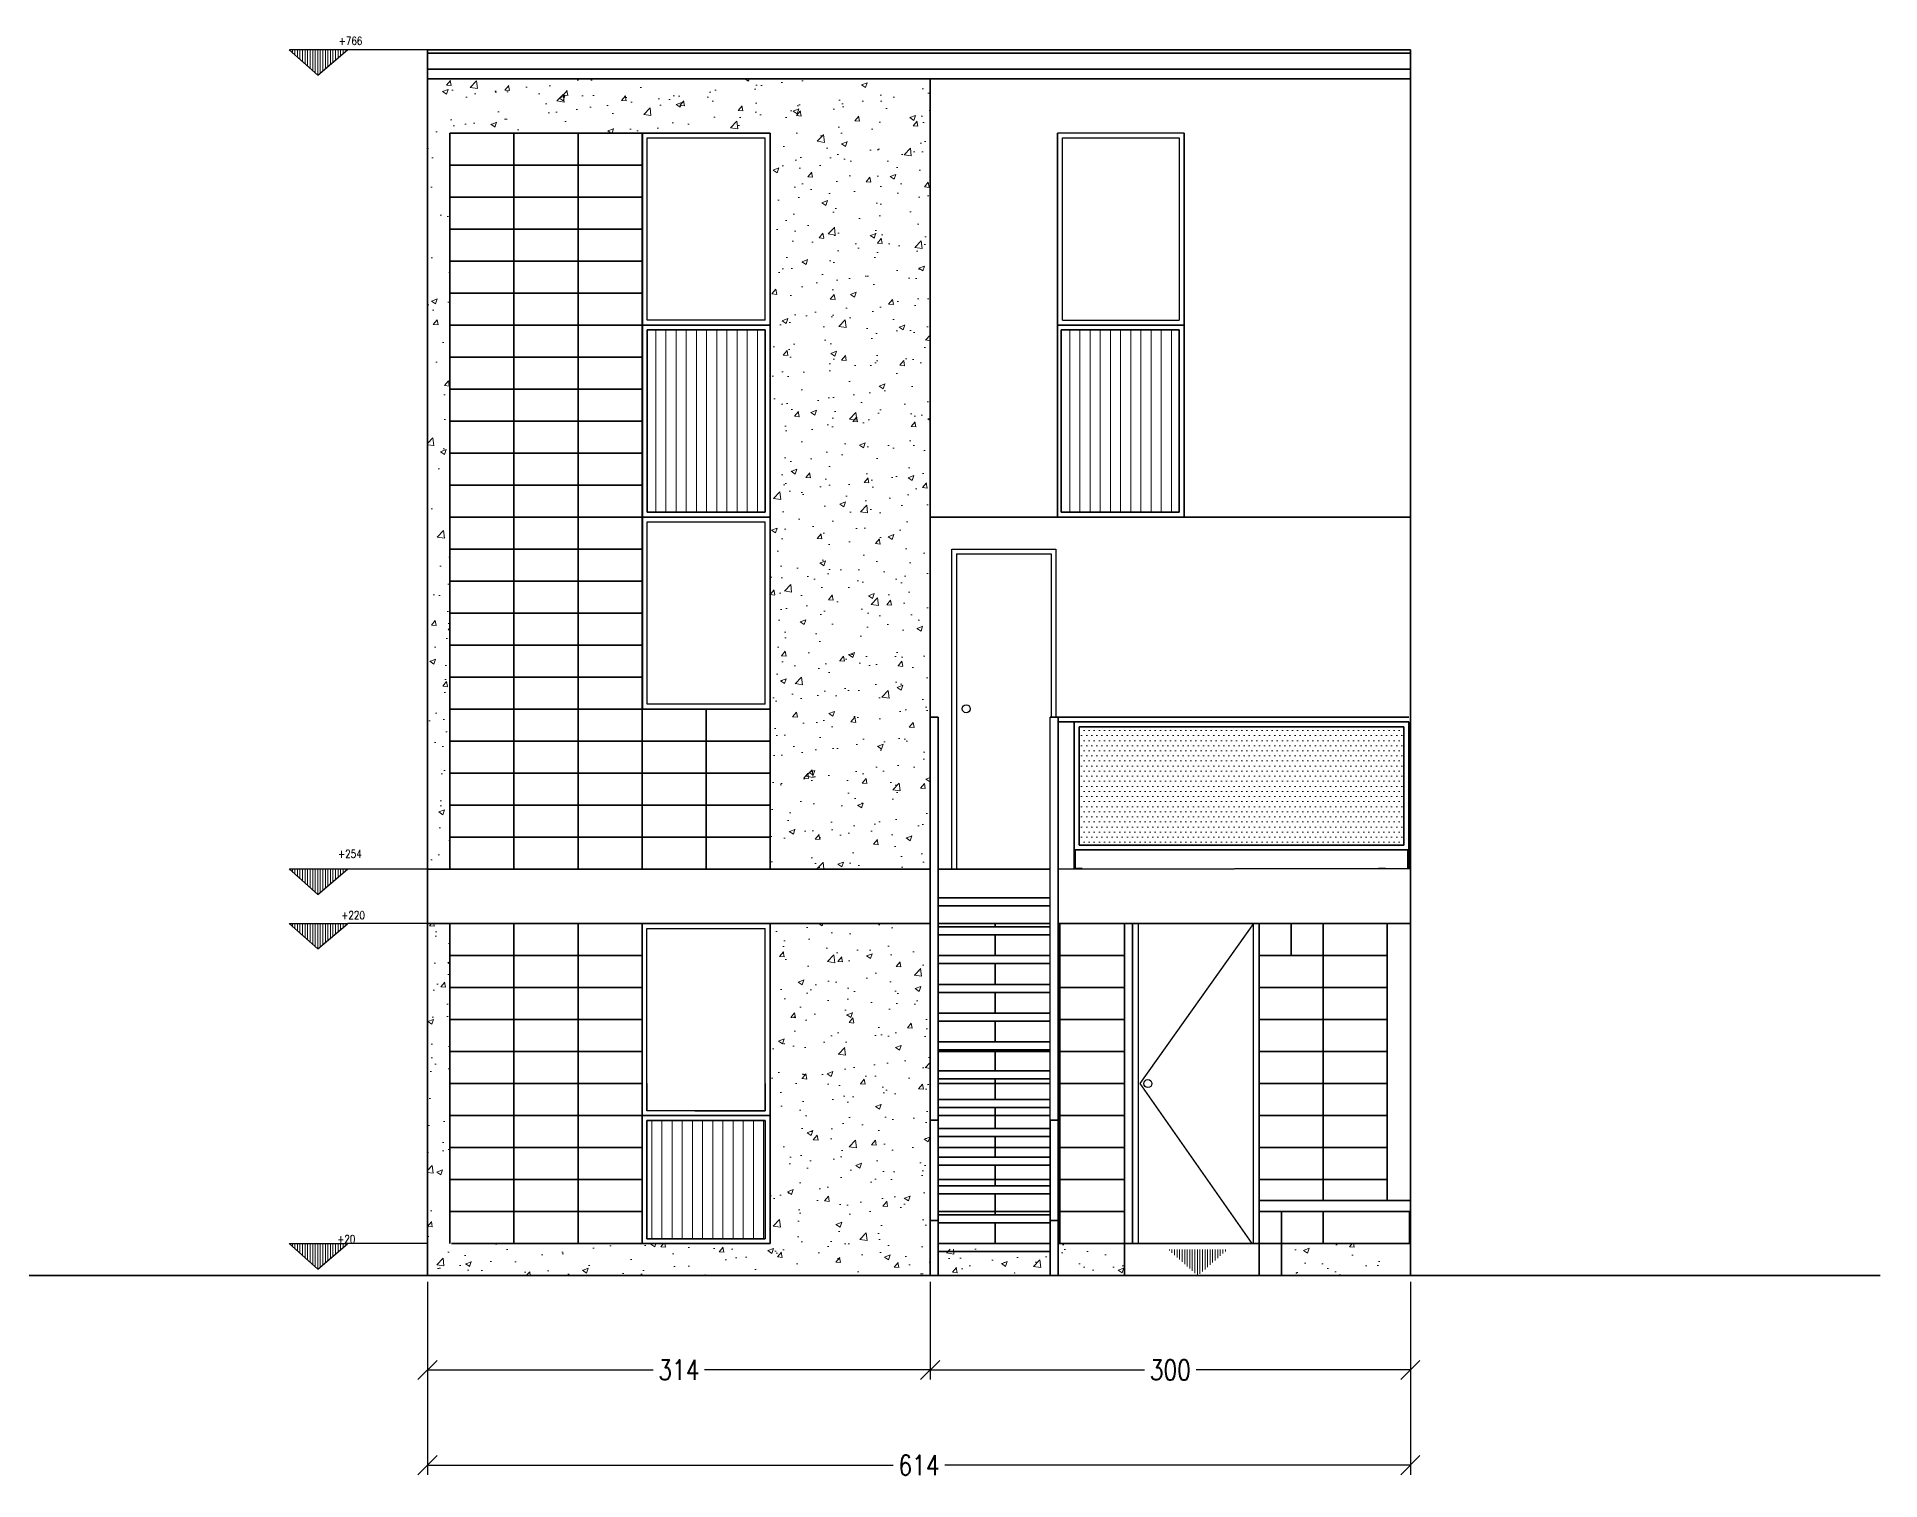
# Model space of a CAD drawing. Header units: metres. Extents: x -90 to 10476, y -9 to 23.
# Drawn here: x -61.01 to -49.49, y -9.27 to -0.25 of the extents above; entities that cross this region are included whole.
import ezdxf

# ---------------------------------------------------------------- set-up
doc = ezdxf.new("R2010")
doc.units = ezdxf.units.M
doc.header["$LTSCALE"] = 5
doc.header["$MEASUREMENT"] = 0
doc.layers.get('0').update_dxf_attribs({"color": 253})
for name, color, linetype, lineweight in [('A-ANNO-NOTE', 7, 'Continuous', 35), ('A-DOOR-FULL', 181, 'Continuous', 25), ('A-ELEV-MBE1', 7, 'Continuous', 35), ('A-ELEV-PATT', 255, 'Continuous', 18), ('A-GLAZ-FULL', 4, 'Continuous', 25), ('A-SECT-MCUT', 7, 'Continuous', 35)]:
    doc.layers.add(name, color=color, linetype=linetype, lineweight=lineweight)
doc.layers.add('quote', color=3, linetype='Continuous')
doc.styles.add('E-ROMANS', font='romans.shx', dxfattribs={"width": 0.8})
doc.dimstyles.new('E-0100_TICK_12', dxfattribs={"dimscale": 0.001, "dimtxt": 125, "dimasz": 120, "dimexe": 60, "dimexo": 40, "dimgap": 30, "dimtad": 0, "dimzin": 0, "dimdsep": 46, "dimtxsty": 'E-ROMANS', "dimblk": 'OBLIQUE', "dimcen": 60, "dimclrd": 256, "dimclre": 256, "dimclrt": 256, "dimadec": 0, "dimazin": 0, "dimtfac": 1, "dimtmove": 1, "dimatfit": 3, "dimldrblk": 'OPEN90', "dimfxl": 1, "dimtfill": 1, "dimtolj": 1, "dimtzin": 0, "dimlwd": -1, "dimarcsym": 0})
pattern_1 = [(50, (-25.15006, 98.79435), (0.3643693, -0.0318782), [0.0381, -0.4191]), (355, (-25.15006, 98.79435), (-0.0704857, 0.3821133), [0.03048, -0.33528]), (100.451, (-25.1197, 98.7917), (0.293885, 0.3502334), [0.03238, -0.35618]), (46.1842, (-25.15006, 98.89595), (0.542158, -0.0840847), [0.05715, -0.62865]), (96.6356, (-25.1049, 98.88895), (0.4748085, 0.494851), [0.04857, -0.53427]), (351.184, (-25.15006, 98.89595), (0.4748092, 0.4948502), [0.04572, -0.50292]), (21, (-25.09926, 98.87055), (0.30322976, -0.204531), [0.0381, -0.4191]), (326, (-25.09926, 98.87055), (0.123604, 0.3683759), [0.03048, -0.33528]), (71.4514, (-25.074, 98.8535), (0.426833, 0.1638457), [0.03238, -0.35618]), (37.5, (-25.15006, 98.79435), (0.0061772, 0.16911008), [0, -0.331216, 0, -0.34036, 0, -0.33655]), (7.5, (-25.15006, 98.79435), (0.13363933, 0.20036115), [0, -0.194056, 0, -0.323596, 0, -0.12827]), (327.5, (-25.26334, 98.79435), (0.27118119, -0.01145749), [0, -0.127, 0, -0.39624, 0, -0.52578]), (317.5, (-25.31414, 98.79435), (0.29625836, 0.050853), [0, -0.1651, 0, -0.263144, 0, -0.37338])]

# ---------------------------------------------------------------- blocks, each defined once
blk = doc.blocks.new('_Oblique')
at = {"color": 0, "linetype": 'ByBlock', "lineweight": -2}
blk.add_line((-0.5, -0.5), (0.5, 0.5), dxfattribs=at)
blk = doc.blocks.new('*D43')
at = {"layer": 'quote', "lineweight": -2, "transparency": 16777216}
for p, q in [((-58.565, -8.03), (-58.565, -8.64)), ((-55.425, -8.03), (-55.425, -8.64))]:
    blk.add_line(p, q, dxfattribs=at)
at = {"layer": 'quote', "transparency": 16777216}
for p, q in [((-58.565, -8.58), (-57.156, -8.58)), ((-55.425, -8.58), (-56.834, -8.58))]:
    blk.add_line(p, q, dxfattribs=at)
at = {"layer": 'quote', "transparency": 16777216, "xscale": 0.12, "yscale": 0.12, "zscale": 0.12, "rotation": 180}
blk.add_blockref('_Oblique', (-58.565, -8.58), dxfattribs=at)
at = {"layer": 'quote', "transparency": 16777216, "xscale": 0.12, "yscale": 0.12, "zscale": 0.12}
blk.add_blockref('_Oblique', (-55.425, -8.58), dxfattribs=at)
at = {"layer": 'quote', "transparency": 16777216, "insert": (-56.995, -8.58), "char_height": 0.125, "attachment_point": 5, "style": 'E-ROMANS', "bg_fill": 3, "box_fill_scale": 1.25, "bg_fill_color": 256, "bg_fill_true_color": 13158600, "bg_fill_transparency": 0}
blk.add_mtext('\\A1;314', dxfattribs=at)
blk = doc.blocks.new('_Open90')
at = {"color": 0, "linetype": 'ByBlock', "lineweight": -2}
for p, q in [((0, 0), (-1, 0)), ((-0.5, 0.5), (0, 0)), ((0, 0), (-0.5, -0.5))]:
    blk.add_line(p, q, dxfattribs=at)
blk = doc.blocks.new('*D44')
at = {"layer": 'quote', "lineweight": -2, "transparency": 16777216}
for p, q in [((-58.565, -8.03), (-58.565, -9.235)), ((-52.425, -8.03), (-52.425, -9.235))]:
    blk.add_line(p, q, dxfattribs=at)
at = {"layer": 'quote', "transparency": 16777216}
for p, q in [((-58.565, -9.175), (-55.653, -9.175)), ((-52.425, -9.175), (-55.336, -9.175))]:
    blk.add_line(p, q, dxfattribs=at)
at = {"layer": 'quote', "transparency": 16777216, "xscale": 0.12, "yscale": 0.12, "zscale": 0.12, "rotation": 180}
blk.add_blockref('_Oblique', (-58.565, -9.175), dxfattribs=at)
at = {"layer": 'quote', "transparency": 16777216, "xscale": 0.12, "yscale": 0.12, "zscale": 0.12}
blk.add_blockref('_Oblique', (-52.425, -9.175), dxfattribs=at)
at = {"layer": 'quote', "transparency": 16777216, "insert": (-55.495, -9.175), "char_height": 0.125, "attachment_point": 5, "style": 'E-ROMANS', "bg_fill": 3, "box_fill_scale": 1.25, "bg_fill_color": 256, "bg_fill_true_color": 13158600, "bg_fill_transparency": 0}
blk.add_mtext('\\A1;614', dxfattribs=at)
blk = doc.blocks.new('*D45')
at = {"layer": 'quote', "lineweight": -2, "transparency": 16777216}
for p, q in [((-55.425, -8.03), (-55.425, -8.64)), ((-52.425, -8.03), (-52.425, -8.64))]:
    blk.add_line(p, q, dxfattribs=at)
at = {"layer": 'quote', "transparency": 16777216}
for p, q in [((-55.425, -8.58), (-54.083, -8.58)), ((-52.425, -8.58), (-53.766, -8.58))]:
    blk.add_line(p, q, dxfattribs=at)
at = {"layer": 'quote', "transparency": 16777216, "xscale": 0.12, "yscale": 0.12, "zscale": 0.12, "rotation": 180}
blk.add_blockref('_Oblique', (-55.425, -8.58), dxfattribs=at)
at = {"layer": 'quote', "transparency": 16777216, "xscale": 0.12, "yscale": 0.12, "zscale": 0.12}
blk.add_blockref('_Oblique', (-52.425, -8.58), dxfattribs=at)
at = {"layer": 'quote', "transparency": 16777216, "insert": (-53.925, -8.58), "char_height": 0.125, "attachment_point": 5, "style": 'E-ROMANS', "bg_fill": 3, "box_fill_scale": 1.25, "bg_fill_color": 256, "bg_fill_true_color": 13158600, "bg_fill_transparency": 0}
blk.add_mtext('\\A1;300', dxfattribs=at)

msp = doc.modelspace()

# ---------------------------------------------------------------- hatches: boundary and pattern name
at = {"layer": 'A-ELEV-PATT'}
h = msp.add_hatch(dxfattribs=at)
h.set_pattern_fill('ANSI31', color=256, scale=0.005, angle=225, style=0)
h.set_pattern_definition([(270, (145.234915, -132.15394), (0.015875, -4e-17), [])])
h.paths.add_polyline_path([(-59.432, -0.33), (-59.248, -0.489), (-59.064, -0.33)])
h = msp.add_hatch(dxfattribs=at)
h.set_pattern_fill('AR-CONC', color=256, scale=0.002, style=0)
h.set_pattern_definition(pattern_1)
h.paths.add_polyline_path([(-55.425, -0.51), (-58.565, -0.51), (-58.565, -5.45), (-58.425, -5.45), (-58.425, -5.25), (-58.425, -5.05), (-58.425, -4.85), (-58.425, -4.65), (-58.425, -4.45), (-58.425, -4.25), (-58.425, -4.05), (-58.425, -3.85), (-58.425, -3.65), (-58.425, -3.45), (-58.425, -3.25), (-58.425, -3.05), (-58.425, -2.85), (-58.425, -2.65), (-58.425, -2.45), (-58.425, -2.25), (-58.425, -2.05), (-58.425, -1.85), (-58.425, -1.65), (-58.425, -1.45), (-58.425, -1.25), (-58.425, -1.05), (-58.425, -0.85), (-58.025, -0.85), (-57.625, -0.85), (-57.225, -0.85), (-56.425, -0.85), (-56.425, -5.45), (-55.425, -5.45), (-55.425, -4.5)])
h = msp.add_hatch(dxfattribs=at)
h.set_pattern_fill('ANSI31', color=256, scale=0.02, angle=45, style=0)
h.set_pattern_definition([(90, (-25.389184, 128.0689), (-0.0635, 7e-18), [])])
h.paths.add_polyline_path([(-56.455, -2.08), (-56.895, -2.08), (-57.192, -2.08), (-57.192, -3.22), (-56.895, -3.22), (-56.455, -3.22)])
h = msp.add_hatch(dxfattribs=at)
h.set_pattern_fill('ANSI31', color=256, scale=0.02, angle=45, style=0)
h.set_pattern_definition([(90, (-22.803184, 128.0689), (-0.0635, 7e-18), [])])
h.paths.add_polyline_path([(-53.869, -2.08), (-54.309, -2.08), (-54.606, -2.08), (-54.606, -3.22), (-54.309, -3.22), (-53.869, -3.22)])
h = msp.add_hatch(dxfattribs=at)
h.set_pattern_fill('DOTS', color=256, scale=0.02, style=0)
h.set_pattern_definition([(0, (-13.95014, 98.794354), (0.015875, 0.03175), [0, -0.03175])])
h.paths.add_polyline_path([(-54.495, -4.56), (-54.495, -5.3), (-52.465, -5.3), (-52.465, -4.56)])
h = msp.add_hatch(dxfattribs=at)
h.set_pattern_fill('ANSI31', color=256, scale=0.005, angle=225, style=0)
h.set_pattern_definition([(270, (145.234915, -137.274611), (0.015875, -4e-17), [])])
h.paths.add_polyline_path([(-59.432, -5.451), (-59.248, -5.61), (-59.064, -5.451)])
h = msp.add_hatch(dxfattribs=at)
h.set_pattern_fill('ANSI31', color=256, scale=0.005, angle=225, style=0)
h.set_pattern_definition([(270, (145.234915, -137.614752), (0.015875, -4e-17), [])])
h.paths.add_polyline_path([(-59.432, -5.791), (-59.248, -5.95), (-59.064, -5.791)])
h = msp.add_hatch(dxfattribs=at)
h.set_pattern_fill('AR-CONC', color=256, scale=0.002, style=0)
h.set_pattern_definition(pattern_1)
h.paths.add_polyline_path([(-56.425, -6.99), (-56.425, -7.79), (-58.415, -7.79), (-58.425, -7.79), (-58.425, -7.59), (-58.425, -7.39), (-58.425, -7.19), (-58.425, -6.99), (-58.425, -6.79), (-58.425, -6.59), (-58.425, -6.39), (-58.425, -6.19), (-58.425, -5.99), (-58.425, -5.79), (-58.565, -5.79), (-58.565, -7.68), (-58.565, -7.99), (-58.564, -7.99), (-55.425, -7.99), (-55.425, -5.79), (-56.425, -5.79)])
h = msp.add_hatch(dxfattribs=at)
h.set_pattern_fill('ANSI31', color=256, scale=0.02, angle=45, style=0)
h.set_pattern_definition([(90, (-25.16006, 98.794354), (-0.0635, 7e-18), [])])
h.paths.add_polyline_path([(-56.455, -7.02), (-57.195, -7.02), (-57.195, -7.76), (-56.455, -7.76)])
h = msp.add_hatch(dxfattribs=at)
h.set_pattern_fill('ANSI31', color=256, scale=0.005, angle=225, style=0)
h.set_pattern_definition([(270, (145.234915, -139.6147), (0.015875, -4e-17), [])])
h.paths.add_polyline_path([(-59.432, -7.791), (-59.248, -7.95), (-59.064, -7.791)])
h = msp.add_hatch(dxfattribs=at)
h.set_pattern_fill('AR-CONC', color=256, scale=0.002, style=0)
h.set_pattern_definition(pattern_1)
h.paths.add_polyline_path([(-54.675, -7.825), (-55.375, -7.825), (-55.375, -7.975), (-54.675, -7.975)])
h.paths.add_polyline_path([(-54.21, -7.79), (-54.615, -7.79), (-54.625, -7.79), (-54.625, -7.99), (-54.21, -7.99)])
h.paths.add_polyline_path([(-52.565, -7.79), (-53.23, -7.79), (-53.23, -7.99), (-52.565, -7.99)])
h = msp.add_hatch(dxfattribs=at)
h.set_pattern_fill('ANSI31', color=256, scale=0.005, angle=225, style=0)
h.set_pattern_definition([(270, (150.73025, -139.655538), (0.015875, -4e-17), [])])
h.paths.add_polyline_path([(-53.937, -7.828), (-53.753, -7.991), (-53.569, -7.828)])

# ---------------------------------------------------------------- linework, layer by layer
at = {"layer": 'A-ANNO-NOTE'}
for p, q in [((-54.629, -0.85), (-54.629, -2.05)), ((-53.839, -2.05), (-53.839, -0.85)), ((-54.629, -2.05), (-53.839, -2.05)), ((-54.629, -2.05), (-54.629, -3.25)), ((-53.839, -2.05), (-53.839, -3.25)), ((-54.606, -2.08), (-53.869, -2.08)), ((-55.425, -3.25), (-52.425, -3.25)), ((-52.425, -5.79), (-52.425, -5.445)), ((-52.425, -7.79), (-52.425, -7.99))]:
    msp.add_line(p, q, dxfattribs=at)
at = {"layer": 'A-DOOR-FULL'}
for p, q in [((-55.29, -5.45), (-55.29, -3.45)), ((-55.29, -3.45), (-54.64, -3.45)), ((-54.64, -3.45), (-54.64, -4.5)), ((-55.26, -3.48), (-54.67, -3.48)), ((-55.26, -3.48), (-55.26, -5.45)), ((-54.67, -3.48), (-54.67, -4.5)), ((-54.675, -7.019), (-54.675, -4.5)), ((-54.125, -5.79), (-54.125, -7.79)), ((-53.405, -7.79), (-53.405, -5.79))]:
    msp.add_line(p, q, dxfattribs=at)
msp.add_lwpolyline([(-54.16, -5.79), (-53.37, -5.79), (-53.37, -7.79), (-54.16, -7.79)], close=True, dxfattribs=at)
at = {"layer": 'A-DOOR-FULL', "ltscale": 0.8}
msp.add_lwpolyline([(-53.405, -5.79), (-54.115, -6.79), (-53.415, -7.79)], dxfattribs=at)
at = {"layer": 'A-DOOR-FULL'}
msp.add_circle((-55.2, -4.448), 0.025, dxfattribs=at)
at = {"layer": 'A-DOOR-FULL', "ltscale": 0.8}
msp.add_circle((-54.065, -6.79), 0.025, dxfattribs=at)
at = {"layer": 'A-ELEV-MBE1'}
for p, q in [((-58.565, -0.33), (-55.425, -0.33)), ((-58.565, -0.51), (-58.565, -0.33)), ((-55.425, -0.33), (-52.425, -0.33)), ((-52.425, -0.51), (-52.425, -0.33)), ((-58.565, -0.35), (-55.425, -0.35)), ((-58.565, -0.45), (-55.425, -0.45)), ((-55.425, -0.35), (-52.425, -0.35)), ((-55.425, -0.45), (-52.425, -0.45)), ((-58.425, -0.85), (-58.425, -5.45)), ((-58.425, -0.85), (-56.425, -0.85)), ((-57.222, -2), (-57.222, -0.85)), ((-57.222, -0.85), (-56.925, -0.85)), ((-56.425, -2), (-56.425, -0.85)), ((-56.425, -0.85), (-56.425, -5.45)), ((-57.223, -2.05), (-56.925, -2.05)), ((-57.222, -3.3), (-57.222, -2)), ((-56.925, -2.05), (-57.222, -2.05)), ((-56.425, -2.05), (-56.925, -2.05)), ((-56.925, -2.05), (-56.425, -2.05)), ((-56.425, -3.3), (-56.425, -2)), ((-57.192, -3.22), (-57.192, -2.08)), ((-57.192, -2.08), (-56.895, -2.08)), ((-56.455, -2.08), (-56.895, -2.08)), ((-56.455, -3.22), (-56.455, -2.08)), ((-54.606, -3.22), (-54.606, -2.08)), ((-53.869, -3.22), (-53.869, -2.08)), ((-56.895, -3.22), (-57.192, -3.22)), ((-56.895, -3.22), (-56.455, -3.22)), ((-53.869, -3.22), (-54.606, -3.22)), ((-57.222, -3.25), (-56.925, -3.25)), ((-56.925, -3.25), (-57.222, -3.25)), ((-57.222, -4.45), (-57.222, -3.3)), ((-56.925, -3.25), (-56.425, -3.25)), ((-56.425, -3.25), (-56.925, -3.25)), ((-56.425, -4.45), (-56.425, -3.3)), ((-56.925, -4.45), (-57.222, -4.45)), ((-56.925, -4.45), (-56.425, -4.45)), ((-55.425, -7.019), (-55.425, -4.5)), ((-55.375, -4.5), (-55.425, -4.5)), ((-55.375, -7.019), (-55.375, -4.5)), ((-54.625, -4.5), (-54.675, -4.5)), ((-54.675, -4.5), (-52.435, -4.5)), ((-54.625, -7.019), (-54.625, -4.5)), ((-54.625, -4.53), (-52.435, -4.53)), ((-54.525, -5.33), (-54.525, -4.53)), ((-54.495, -5.3), (-54.495, -4.56)), ((-54.495, -4.56), (-52.465, -4.56)), ((-52.465, -5.3), (-52.465, -4.56)), ((-52.435, -5.33), (-52.435, -4.53)), ((-52.425, -5.33), (-52.425, -4.53)), ((-52.425, -5.33), (-52.425, -4.53)), ((-54.525, -5.33), (-52.435, -5.33)), ((-54.525, -5.33), (-54.525, -5.45)), ((-54.52, -5.33), (-54.52, -5.445)), ((-54.495, -5.3), (-52.465, -5.3)), ((-52.44, -5.33), (-52.44, -5.445)), ((-52.435, -5.33), (-52.435, -5.446)), ((-52.435, -5.33), (-52.434, -5.446)), ((-58.415, -5.45), (-58.565, -5.45)), ((-55.375, -5.45), (-54.675, -5.45)), ((-54.625, -5.45), (-52.425, -5.445)), ((-54.52, -5.445), (-54.475, -5.445)), ((-54.475, -5.445), (-54.475, -5.45)), ((-52.58, -5.445), (-52.625, -5.445)), ((-55.375, -5.63), (-54.675, -5.63)), ((-55.375, -5.68), (-54.675, -5.68)), ((-58.415, -5.79), (-58.565, -5.79)), ((-58.425, -5.79), (-58.425, -7.79)), ((-58.415, -5.79), (-55.425, -5.79)), ((-57.225, -6.99), (-57.225, -5.79)), ((-57.225, -5.79), (-56.425, -5.79)), ((-56.425, -6.99), (-56.425, -5.79)), ((-55.375, -5.79), (-55.02, -5.79)), ((-54.675, -5.79), (-55.375, -5.79)), ((-55.375, -5.81), (-54.675, -5.81)), ((-55.375, -5.86), (-54.675, -5.86)), ((-55.02, -5.79), (-54.675, -5.79)), ((-55.02, -5.81), (-55.02, -5.79)), ((-55.02, -5.86), (-55.02, -5.99)), ((-54.625, -5.79), (-52.567, -5.79)), ((-54.625, -5.79), (-54.615, -5.79)), ((-54.615, -5.79), (-54.615, -5.99)), ((-54.21, -7.79), (-54.21, -5.79)), ((-54.16, -5.79), (-54.16, -7.79)), ((-52.567, -5.79), (-52.425, -5.79)), ((-52.425, -5.79), (-52.425, -7.99)), ((-55.02, -5.99), (-55.02, -5.875)), ((-55.02, -5.99), (-55.375, -5.99)), ((-55.375, -5.99), (-55.02, -5.99)), ((-55.375, -5.99), (-54.675, -5.99)), ((-55.375, -6.04), (-54.675, -6.04)), ((-55.02, -5.99), (-54.675, -5.99)), ((-54.675, -5.99), (-55.02, -5.99)), ((-55.02, -6.17), (-55.02, -6.04)), ((-55.02, -6.04), (-55.02, -6.17)), ((-54.615, -5.99), (-54.625, -5.99)), ((-54.625, -5.99), (-54.615, -5.99)), ((-54.615, -5.99), (-54.615, -6.19)), ((-55.375, -6.17), (-54.675, -6.17)), ((-54.615, -6.19), (-54.625, -6.19)), ((-54.625, -6.19), (-54.615, -6.19)), ((-54.615, -6.19), (-54.615, -6.39)), ((-55.375, -6.22), (-54.675, -6.22)), ((-55.02, -6.35), (-55.02, -6.22)), ((-55.02, -6.22), (-55.02, -6.35)), ((-55.375, -6.35), (-54.675, -6.35)), ((-55.375, -6.4), (-54.675, -6.4)), ((-55.02, -6.53), (-55.02, -6.4)), ((-55.02, -6.4), (-55.02, -6.53)), ((-54.615, -6.39), (-54.625, -6.39)), ((-54.625, -6.39), (-54.615, -6.39)), ((-54.615, -6.39), (-54.615, -6.59)), ((-56.425, -6.507), (-56.425, -6.94)), ((-55.375, -6.53), (-54.675, -6.53)), ((-55.375, -6.58), (-54.675, -6.58)), ((-55.02, -6.59), (-55.375, -6.59)), ((-55.375, -6.59), (-55.02, -6.59)), ((-55.02, -6.71), (-55.02, -6.58)), ((-55.02, -6.58), (-55.02, -6.71)), ((-55.02, -6.59), (-54.675, -6.59)), ((-54.675, -6.59), (-55.02, -6.59)), ((-54.615, -6.59), (-54.625, -6.59)), ((-54.625, -6.59), (-54.615, -6.59)), ((-54.615, -6.59), (-54.615, -6.79)), ((-57.195, -6.79), (-57.195, -6.96)), ((-56.455, -6.79), (-56.455, -6.96)), ((-56.425, -6.79), (-56.425, -7.79)), ((-55.375, -6.71), (-54.675, -6.71)), ((-55.375, -6.76), (-54.675, -6.76)), ((-55.02, -6.79), (-55.375, -6.79)), ((-55.375, -6.79), (-55.02, -6.79)), ((-55.02, -6.89), (-55.02, -6.76)), ((-55.02, -6.79), (-55.02, -6.805)), ((-55.02, -6.79), (-54.675, -6.79)), ((-54.675, -6.79), (-55.02, -6.79)), ((-54.615, -6.79), (-54.625, -6.79)), ((-54.625, -6.79), (-54.615, -6.79)), ((-54.615, -6.79), (-54.615, -6.99)), ((-55.375, -6.89), (-54.675, -6.89)), ((-57.225, -6.99), (-56.425, -6.99)), ((-57.195, -7.02), (-56.455, -7.02)), ((-57.195, -7.02), (-57.195, -7.76)), ((-56.895, -6.96), (-56.455, -6.96)), ((-56.455, -7.02), (-56.455, -7.76)), ((-55.425, -7.019), (-55.375, -7.019)), ((-55.425, -7.019), (-55.425, -7.646)), ((-55.375, -6.94), (-54.675, -6.94)), ((-55.02, -6.99), (-55.375, -6.99)), ((-55.375, -6.99), (-55.02, -6.99)), ((-55.375, -7.019), (-55.375, -7.646)), ((-55.02, -7.07), (-55.02, -6.94)), ((-55.02, -6.94), (-55.02, -7.07)), ((-55.02, -6.99), (-54.675, -6.99)), ((-54.675, -6.99), (-55.02, -6.99)), ((-54.675, -7.019), (-54.675, -7.646)), ((-54.675, -7.019), (-54.625, -7.019)), ((-54.615, -6.99), (-54.625, -6.99)), ((-54.625, -6.99), (-54.615, -6.99)), ((-54.625, -7.019), (-54.625, -7.646)), ((-54.615, -6.99), (-54.615, -7.19)), ((-55.375, -7.07), (-54.675, -7.07)), ((-55.375, -7.12), (-54.675, -7.12)), ((-55.02, -7.12), (-55.02, -7.25)), ((-55.02, -7.19), (-55.375, -7.19)), ((-55.375, -7.19), (-55.02, -7.19)), ((-55.375, -7.25), (-54.675, -7.25)), ((-55.02, -7.19), (-54.675, -7.19)), ((-54.675, -7.19), (-55.02, -7.19)), ((-54.615, -7.19), (-54.625, -7.19)), ((-54.625, -7.19), (-54.615, -7.19)), ((-54.615, -7.19), (-54.615, -7.39)), ((-55.375, -7.3), (-54.675, -7.3)), ((-55.02, -7.43), (-55.02, -7.3)), ((-55.375, -7.39), (-54.675, -7.39)), ((-55.02, -7.39), (-55.375, -7.39)), ((-55.375, -7.39), (-55.02, -7.39)), ((-55.375, -7.43), (-54.675, -7.43)), ((-55.375, -7.48), (-54.675, -7.48)), ((-55.02, -7.39), (-54.675, -7.39)), ((-54.675, -7.39), (-55.02, -7.39)), ((-55.02, -7.48), (-55.02, -7.61)), ((-55.02, -7.61), (-55.02, -7.48)), ((-54.615, -7.39), (-54.625, -7.39)), ((-54.625, -7.39), (-54.615, -7.39)), ((-54.615, -7.39), (-54.615, -7.59)), ((-52.97, -7.39), (-53.37, -7.39)), ((-53.37, -7.39), (-53.37, -7.59)), ((-52.57, -7.39), (-52.97, -7.39)), ((-52.97, -7.39), (-52.97, -7.52)), ((-52.97, -7.52), (-52.97, -7.39)), ((-52.57, -7.52), (-52.57, -7.39)), ((-55.375, -7.59), (-55.02, -7.59)), ((-54.675, -7.59), (-55.02, -7.59)), ((-54.615, -7.59), (-54.625, -7.59)), ((-54.625, -7.59), (-54.615, -7.59)), ((-54.615, -7.59), (-54.615, -7.79)), ((-53.37, -7.52), (-53.37, -7.59)), ((-52.425, -7.52), (-53.37, -7.52)), ((-53.37, -7.59), (-52.425, -7.59)), ((-53.37, -7.59), (-53.37, -7.79)), ((-52.97, -7.59), (-52.97, -7.79)), ((-52.97, -7.79), (-52.97, -7.59)), ((-52.43, -7.79), (-52.43, -7.59)), ((-55.425, -7.646), (-55.425, -7.99)), ((-55.425, -7.646), (-55.375, -7.646)), ((-55.375, -7.61), (-54.675, -7.61)), ((-55.375, -7.646), (-55.375, -7.99)), ((-55.375, -7.66), (-54.675, -7.66)), ((-55.02, -7.66), (-55.02, -7.78)), ((-55.02, -7.79), (-55.02, -7.66)), ((-54.675, -7.646), (-54.675, -7.99)), ((-54.675, -7.646), (-54.625, -7.646)), ((-54.625, -7.646), (-54.625, -7.99)), ((-56.425, -7.79), (-58.415, -7.79)), ((-57.195, -7.76), (-56.455, -7.76)), ((-55.375, -7.79), (-54.675, -7.79)), ((-55.375, -7.79), (-54.675, -7.79)), ((-54.615, -7.79), (-54.625, -7.79)), ((-54.21, -7.79), (-54.21, -7.99)), ((-54.21, -7.79), (-54.21, -7.99)), ((-55.375, -7.84), (-54.675, -7.84)), ((-58.565, -7.99), (-49.49, -7.99))]:
    msp.add_line(p, q, dxfattribs=at)
for points in [[(-58.025, -1.05), (-57.625, -1.05), (-57.625, -0.85), (-58.025, -0.85)], [(-57.625, -1.05), (-57.225, -1.05), (-57.225, -0.85), (-57.625, -0.85)], [(-58.425, -1.25), (-58.025, -1.25), (-58.025, -1.05), (-58.425, -1.05)], [(-58.025, -1.25), (-57.625, -1.25), (-57.625, -1.05), (-58.025, -1.05)], [(-57.625, -1.25), (-57.225, -1.25), (-57.225, -1.05), (-57.625, -1.05)], [(-58.425, -1.45), (-58.025, -1.45), (-58.025, -1.25), (-58.425, -1.25)], [(-58.025, -1.45), (-57.625, -1.45), (-57.625, -1.25), (-58.025, -1.25)], [(-57.625, -1.45), (-57.225, -1.45), (-57.225, -1.25), (-57.625, -1.25)], [(-58.425, -1.65), (-58.025, -1.65), (-58.025, -1.45), (-58.425, -1.45)], [(-58.025, -1.65), (-57.625, -1.65), (-57.625, -1.45), (-58.025, -1.45)], [(-57.625, -1.65), (-57.225, -1.65), (-57.225, -1.45), (-57.625, -1.45)], [(-58.425, -1.85), (-58.025, -1.85), (-58.025, -1.65), (-58.425, -1.65)], [(-58.025, -1.85), (-57.625, -1.85), (-57.625, -1.65), (-58.025, -1.65)], [(-57.625, -1.85), (-57.225, -1.85), (-57.225, -1.65), (-57.625, -1.65)], [(-58.425, -2.05), (-58.025, -2.05), (-58.025, -1.85), (-58.425, -1.85)], [(-58.025, -2.05), (-57.625, -2.05), (-57.625, -1.85), (-58.025, -1.85)], [(-57.625, -2.05), (-57.225, -2.05), (-57.225, -1.85), (-57.625, -1.85)], [(-58.425, -2.25), (-58.025, -2.25), (-58.025, -2.05), (-58.425, -2.05)], [(-58.025, -2.25), (-57.625, -2.25), (-57.625, -2.05), (-58.025, -2.05)], [(-57.625, -2.25), (-57.225, -2.25), (-57.225, -2.05), (-57.625, -2.05)], [(-58.425, -2.45), (-58.025, -2.45), (-58.025, -2.25), (-58.425, -2.25)], [(-58.025, -2.45), (-57.625, -2.45), (-57.625, -2.25), (-58.025, -2.25)], [(-57.625, -2.45), (-57.225, -2.45), (-57.225, -2.25), (-57.625, -2.25)], [(-58.425, -2.65), (-58.025, -2.65), (-58.025, -2.45), (-58.425, -2.45)], [(-58.025, -2.65), (-57.625, -2.65), (-57.625, -2.45), (-58.025, -2.45)], [(-57.625, -2.65), (-57.225, -2.65), (-57.225, -2.45), (-57.625, -2.45)], [(-58.425, -2.85), (-58.025, -2.85), (-58.025, -2.65), (-58.425, -2.65)], [(-58.025, -2.85), (-57.625, -2.85), (-57.625, -2.65), (-58.025, -2.65)], [(-57.625, -2.85), (-57.225, -2.85), (-57.225, -2.65), (-57.625, -2.65)], [(-58.425, -3.05), (-58.025, -3.05), (-58.025, -2.85), (-58.425, -2.85)], [(-58.025, -3.05), (-57.625, -3.05), (-57.625, -2.85), (-58.025, -2.85)], [(-57.625, -3.05), (-57.225, -3.05), (-57.225, -2.85), (-57.625, -2.85)], [(-58.425, -3.25), (-58.025, -3.25), (-58.025, -3.05), (-58.425, -3.05)], [(-58.025, -3.25), (-57.625, -3.25), (-57.625, -3.05), (-58.025, -3.05)], [(-57.625, -3.25), (-57.225, -3.25), (-57.225, -3.05), (-57.625, -3.05)], [(-58.425, -3.45), (-58.025, -3.45), (-58.025, -3.25), (-58.425, -3.25)], [(-58.025, -3.45), (-57.625, -3.45), (-57.625, -3.25), (-58.025, -3.25)], [(-57.625, -3.45), (-57.225, -3.45), (-57.225, -3.25), (-57.625, -3.25)], [(-58.425, -3.65), (-58.025, -3.65), (-58.025, -3.45), (-58.425, -3.45)], [(-58.025, -3.65), (-57.625, -3.65), (-57.625, -3.45), (-58.025, -3.45)], [(-57.625, -3.65), (-57.225, -3.65), (-57.225, -3.45), (-57.625, -3.45)], [(-58.425, -3.85), (-58.025, -3.85), (-58.025, -3.65), (-58.425, -3.65)], [(-58.025, -3.85), (-57.625, -3.85), (-57.625, -3.65), (-58.025, -3.65)], [(-57.625, -3.85), (-57.225, -3.85), (-57.225, -3.65), (-57.625, -3.65)], [(-58.425, -4.05), (-58.025, -4.05), (-58.025, -3.85), (-58.425, -3.85)], [(-58.025, -4.05), (-57.625, -4.05), (-57.625, -3.85), (-58.025, -3.85)], [(-57.625, -4.05), (-57.225, -4.05), (-57.225, -3.85), (-57.625, -3.85)], [(-58.425, -4.25), (-58.025, -4.25), (-58.025, -4.05), (-58.425, -4.05)], [(-58.025, -4.25), (-57.625, -4.25), (-57.625, -4.05), (-58.025, -4.05)], [(-57.625, -4.25), (-57.225, -4.25), (-57.225, -4.05), (-57.625, -4.05)], [(-58.425, -4.45), (-58.025, -4.45), (-58.025, -4.25), (-58.425, -4.25)], [(-58.025, -4.45), (-57.625, -4.45), (-57.625, -4.25), (-58.025, -4.25)], [(-57.625, -4.45), (-57.225, -4.45), (-57.225, -4.25), (-57.625, -4.25)], [(-58.425, -4.65), (-58.025, -4.65), (-58.025, -4.45), (-58.425, -4.45)], [(-58.025, -4.65), (-57.625, -4.65), (-57.625, -4.45), (-58.025, -4.45)], [(-57.625, -4.65), (-57.225, -4.65), (-57.225, -4.45), (-57.625, -4.45)], [(-57.225, -4.65), (-56.825, -4.65), (-56.825, -4.45), (-57.225, -4.45)], [(-56.825, -4.65), (-56.425, -4.65), (-56.425, -4.45), (-56.825, -4.45)], [(-58.425, -4.85), (-58.025, -4.85), (-58.025, -4.65), (-58.425, -4.65)], [(-58.025, -4.85), (-57.625, -4.85), (-57.625, -4.65), (-58.025, -4.65)], [(-57.625, -4.85), (-57.225, -4.85), (-57.225, -4.65), (-57.625, -4.65)], [(-57.225, -4.85), (-56.825, -4.85), (-56.825, -4.65), (-57.225, -4.65)], [(-56.825, -4.85), (-56.425, -4.85), (-56.425, -4.65), (-56.825, -4.65)], [(-58.425, -5.05), (-58.025, -5.05), (-58.025, -4.85), (-58.425, -4.85)], [(-58.025, -5.05), (-57.625, -5.05), (-57.625, -4.85), (-58.025, -4.85)], [(-57.625, -5.05), (-57.225, -5.05), (-57.225, -4.85), (-57.625, -4.85)], [(-57.225, -5.05), (-56.825, -5.05), (-56.825, -4.85), (-57.225, -4.85)], [(-56.825, -5.05), (-56.425, -5.05), (-56.425, -4.85), (-56.825, -4.85)], [(-58.425, -5.25), (-58.025, -5.25), (-58.025, -5.05), (-58.425, -5.05)], [(-58.025, -5.25), (-57.625, -5.25), (-57.625, -5.05), (-58.025, -5.05)], [(-57.625, -5.25), (-57.225, -5.25), (-57.225, -5.05), (-57.625, -5.05)], [(-57.225, -5.25), (-56.825, -5.25), (-56.825, -5.05), (-57.225, -5.05)], [(-56.825, -5.25), (-56.425, -5.25), (-56.425, -5.05), (-56.825, -5.05)], [(-58.425, -5.45), (-58.025, -5.45), (-58.025, -5.25), (-58.425, -5.25)], [(-58.025, -5.45), (-57.625, -5.45), (-57.625, -5.25), (-58.025, -5.25)], [(-57.625, -5.45), (-57.225, -5.45), (-57.225, -5.25), (-57.625, -5.25)], [(-57.225, -5.45), (-56.825, -5.45), (-56.825, -5.25), (-57.225, -5.25)], [(-56.825, -5.45), (-56.425, -5.45), (-56.425, -5.25), (-56.825, -5.25)], [(-58.425, -5.99), (-58.025, -5.99), (-58.025, -5.79), (-58.425, -5.79)], [(-58.025, -5.99), (-57.625, -5.99), (-57.625, -5.79), (-58.025, -5.79)], [(-57.625, -5.99), (-57.225, -5.99), (-57.225, -5.79), (-57.625, -5.79)], [(-54.615, -5.79), (-54.21, -5.79), (-54.21, -5.99), (-54.615, -5.99)], [(-53.37, -5.79), (-53.17, -5.79), (-53.17, -5.99), (-53.37, -5.99)], [(-53.37, -5.99), (-52.97, -5.99), (-52.97, -5.79), (-53.37, -5.79)], [(-52.97, -5.99), (-52.57, -5.99), (-52.57, -5.79), (-52.97, -5.79)], [(-58.425, -6.19), (-58.025, -6.19), (-58.025, -5.99), (-58.425, -5.99)], [(-58.025, -6.19), (-57.625, -6.19), (-57.625, -5.99), (-58.025, -5.99)], [(-57.625, -6.19), (-57.225, -6.19), (-57.225, -5.99), (-57.625, -5.99)], [(-54.615, -5.99), (-54.21, -5.99), (-54.21, -6.19), (-54.615, -6.19)], [(-53.37, -6.19), (-52.97, -6.19), (-52.97, -5.99), (-53.37, -5.99)], [(-52.97, -6.19), (-52.57, -6.19), (-52.57, -5.99), (-52.97, -5.99)], [(-58.425, -6.39), (-58.025, -6.39), (-58.025, -6.19), (-58.425, -6.19)], [(-58.025, -6.39), (-57.625, -6.39), (-57.625, -6.19), (-58.025, -6.19)], [(-57.625, -6.39), (-57.225, -6.39), (-57.225, -6.19), (-57.625, -6.19)], [(-54.615, -6.19), (-54.21, -6.19), (-54.21, -6.39), (-54.615, -6.39)], [(-53.37, -6.39), (-52.97, -6.39), (-52.97, -6.19), (-53.37, -6.19)], [(-52.97, -6.39), (-52.57, -6.39), (-52.57, -6.19), (-52.97, -6.19)], [(-58.425, -6.59), (-58.025, -6.59), (-58.025, -6.39), (-58.425, -6.39)], [(-58.025, -6.59), (-57.625, -6.59), (-57.625, -6.39), (-58.025, -6.39)], [(-57.625, -6.59), (-57.225, -6.59), (-57.225, -6.39), (-57.625, -6.39)], [(-54.615, -6.39), (-54.21, -6.39), (-54.21, -6.59), (-54.615, -6.59)], [(-53.37, -6.59), (-52.97, -6.59), (-52.97, -6.39), (-53.37, -6.39)], [(-52.97, -6.59), (-52.57, -6.59), (-52.57, -6.39), (-52.97, -6.39)], [(-58.425, -6.79), (-58.025, -6.79), (-58.025, -6.59), (-58.425, -6.59)], [(-58.025, -6.79), (-57.625, -6.79), (-57.625, -6.59), (-58.025, -6.59)], [(-57.625, -6.79), (-57.225, -6.79), (-57.225, -6.59), (-57.625, -6.59)], [(-54.615, -6.59), (-54.21, -6.59), (-54.21, -6.79), (-54.615, -6.79)], [(-53.37, -6.79), (-52.97, -6.79), (-52.97, -6.59), (-53.37, -6.59)], [(-52.97, -6.79), (-52.57, -6.79), (-52.57, -6.59), (-52.97, -6.59)], [(-58.425, -6.99), (-58.025, -6.99), (-58.025, -6.79), (-58.425, -6.79)], [(-58.025, -6.99), (-57.625, -6.99), (-57.625, -6.79), (-58.025, -6.79)], [(-57.625, -6.99), (-57.225, -6.99), (-57.225, -6.79), (-57.625, -6.79)], [(-54.615, -6.79), (-54.21, -6.79), (-54.21, -6.99), (-54.615, -6.99)], [(-53.37, -6.99), (-52.97, -6.99), (-52.97, -6.79), (-53.37, -6.79)], [(-52.97, -6.99), (-52.57, -6.99), (-52.57, -6.79), (-52.97, -6.79)], [(-58.425, -7.19), (-58.025, -7.19), (-58.025, -6.99), (-58.425, -6.99)], [(-58.025, -7.19), (-57.625, -7.19), (-57.625, -6.99), (-58.025, -6.99)], [(-57.625, -7.19), (-57.225, -7.19), (-57.225, -6.99), (-57.625, -6.99)], [(-54.615, -6.99), (-54.21, -6.99), (-54.21, -7.19), (-54.615, -7.19)], [(-53.37, -7.19), (-52.97, -7.19), (-52.97, -6.99), (-53.37, -6.99)], [(-52.97, -7.19), (-52.57, -7.19), (-52.57, -6.99), (-52.97, -6.99)], [(-58.425, -7.39), (-58.025, -7.39), (-58.025, -7.19), (-58.425, -7.19)], [(-58.025, -7.39), (-57.625, -7.39), (-57.625, -7.19), (-58.025, -7.19)], [(-57.625, -7.39), (-57.225, -7.39), (-57.225, -7.19), (-57.625, -7.19)], [(-54.615, -7.19), (-54.21, -7.19), (-54.21, -7.39), (-54.615, -7.39)], [(-53.37, -7.39), (-52.97, -7.39), (-52.97, -7.19), (-53.37, -7.19)], [(-52.97, -7.39), (-52.57, -7.39), (-52.57, -7.19), (-52.97, -7.19)], [(-58.425, -7.59), (-58.025, -7.59), (-58.025, -7.39), (-58.425, -7.39)], [(-58.025, -7.59), (-57.625, -7.59), (-57.625, -7.39), (-58.025, -7.39)], [(-57.625, -7.59), (-57.225, -7.59), (-57.225, -7.39), (-57.625, -7.39)], [(-54.615, -7.39), (-54.21, -7.39), (-54.21, -7.59), (-54.615, -7.59)], [(-58.025, -7.79), (-57.625, -7.79), (-57.625, -7.59), (-58.025, -7.59)], [(-57.625, -7.79), (-57.225, -7.79), (-57.225, -7.59), (-57.625, -7.59)], [(-54.615, -7.59), (-54.21, -7.59), (-54.21, -7.79), (-54.615, -7.79)], [(-53.37, -7.59), (-53.23, -7.59), (-53.23, -7.79), (-53.37, -7.79)], [(-53.37, -7.79), (-53.23, -7.79), (-53.23, -7.99), (-53.37, -7.99)]]:
    msp.add_lwpolyline(points, close=True, dxfattribs=at)
for points in [[(-58.415, -5.45), (-55.425, -5.45)], [(-54.625, -5.79), (-54.615, -5.79), (-54.615, -5.99), (-54.625, -5.99)], [(-54.625, -5.99), (-54.615, -5.99), (-54.615, -6.19), (-54.625, -6.19)], [(-54.625, -6.19), (-54.615, -6.19), (-54.615, -6.39), (-54.625, -6.39)], [(-54.625, -6.39), (-54.615, -6.39), (-54.615, -6.59), (-54.625, -6.59)], [(-54.625, -6.59), (-54.615, -6.59), (-54.615, -6.79), (-54.625, -6.79)], [(-54.625, -6.79), (-54.615, -6.79), (-54.615, -6.99), (-54.625, -6.99)]]:
    msp.add_lwpolyline(points, dxfattribs=at)
at = {"layer": 'A-GLAZ-FULL'}
for p, q in [((-57.192, -2.02), (-57.192, -0.88)), ((-57.192, -0.88), (-56.455, -0.88)), ((-56.455, -2.02), (-56.455, -0.88)), ((-53.839, -0.85), (-54.629, -0.85)), ((-54.599, -0.88), (-53.869, -0.88)), ((-54.599, -2.02), (-54.599, -0.88)), ((-53.869, -0.88), (-53.869, -2.02)), ((-56.455, -2.02), (-57.192, -2.02)), ((-54.599, -2.02), (-53.869, -2.02)), ((-57.192, -3.28), (-56.455, -3.28)), ((-57.192, -4.42), (-57.192, -3.28)), ((-56.455, -4.42), (-56.455, -3.28)), ((-56.455, -4.42), (-57.192, -4.42)), ((-57.195, -6.96), (-57.195, -5.82)), ((-57.195, -5.82), (-56.455, -5.82)), ((-56.455, -6.96), (-56.455, -5.82)), ((-56.455, -6.96), (-57.195, -6.96))]:
    msp.add_line(p, q, dxfattribs=at)
at = {"layer": 'A-SECT-MCUT'}
for p, q in [((-58.565, -0.51), (-55.425, -0.51)), ((-58.565, -0.51), (-58.565, -5.45)), ((-55.425, -0.51), (-55.425, -5.45)), ((-55.425, -0.51), (-52.425, -0.51)), ((-52.425, -0.51), (-52.425, -5.45)), ((-58.565, -5.45), (-58.565, -7.68)), ((-55.425, -5.79), (-55.425, -7.99)), ((-55.375, -5.79), (-54.675, -5.79)), ((-58.565, -7.237), (-58.565, -7.99)), ((-54.615, -7.79), (-53.37, -7.79)), ((-53.23, -7.79), (-52.425, -7.79)), ((-63.476, -7.99), (-49.49, -7.99)), ((-58.564, -7.99), (-63.476, -7.99))]:
    msp.add_line(p, q, dxfattribs=at)
at = {"layer": 'quote'}
for p, q in [((-59.43, -0.329), (-59.25, -0.489)), ((-59.065, -0.33), (-59.428, -0.33)), ((-59.25, -0.489), (-59.065, -0.33)), ((-58.565, -0.33), (-59.065, -0.33)), ((-59.43, -5.449), (-59.25, -5.609)), ((-59.065, -5.451), (-59.428, -5.451)), ((-59.25, -5.609), (-59.065, -5.451)), ((-58.565, -5.45), (-59.065, -5.45)), ((-59.43, -5.789), (-59.25, -5.949)), ((-59.065, -5.791), (-59.428, -5.791)), ((-59.25, -5.949), (-59.065, -5.791)), ((-58.565, -5.79), (-59.065, -5.79)), ((-59.43, -7.789), (-59.25, -7.949)), ((-59.065, -7.791), (-59.428, -7.791)), ((-59.25, -7.949), (-59.065, -7.791)), ((-58.565, -7.79), (-59.065, -7.79))]:
    msp.add_line(p, q, dxfattribs=at)

# ---------------------------------------------------------------- texts
at = {"layer": 'quote', "char_height": 0.05, "attachment_point": 1, "style": 'E-ROMANS'}
for s, insert in [('+766', (-59.12, -0.249)), ('+254', (-59.124, -5.329)), ('+220', (-59.104, -5.713)), ('+20', (-59.129, -7.737))]:
    msp.add_mtext(s, dxfattribs=dict(at, insert=insert))

# ---------------------------------------------------------------- next in the draw order: dimensions: what is measured, and where the dimension line sits
at = {"layer": 'quote'}
dim = msp.add_linear_dim(base=(-55.425, -8.58), p1=(-58.565, -7.99), p2=(-55.425, -7.99), text='314', dimstyle='E-0100_TICK_12', dxfattribs=at)
dim.commit()
dim.dimension.update_dxf_attribs({"geometry": '*D43', "text_midpoint": (-56.995, -8.58)})

# ---------------------------------------------------------------- next in the draw order: dimensions: what is measured, and where the dimension line sits
dim = msp.add_linear_dim(base=(-52.425, -9.175), p1=(-58.565, -7.99), p2=(-52.425, -7.99), text='614', dimstyle='E-0100_TICK_12', dxfattribs=at)
dim.commit()
dim.dimension.update_dxf_attribs({"geometry": '*D44', "text_midpoint": (-55.495, -9.175)})

# ---------------------------------------------------------------- next in the draw order: dimensions: what is measured, and where the dimension line sits
dim = msp.add_linear_dim(base=(-52.425, -8.58), p1=(-55.425, -7.99), p2=(-52.425, -7.99), text='300', dimstyle='E-0100_TICK_12', dxfattribs=at)
dim.commit()
dim.dimension.update_dxf_attribs({"geometry": '*D45', "text_midpoint": (-53.925, -8.58)})

doc.saveas('drawing.dxf')
